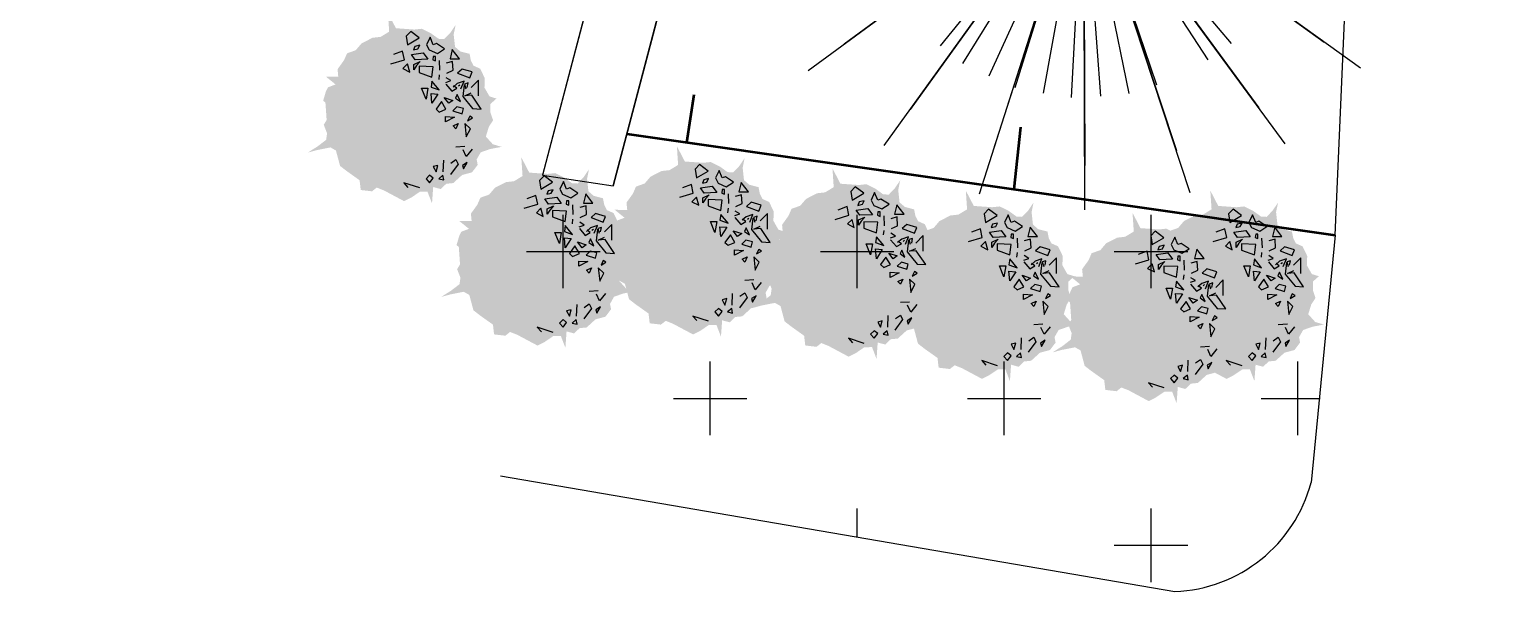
# Model space of a CAD drawing. Header units: millimetres. Extents: x 1933 to 24107, y 1228 to 18074.
# Drawn here: x 1933 to 5112, y 1981 to 3196 of the extents above; entities that cross this region are included whole.
import ezdxf

# ---------------------------------------------------------------- set-up
doc = ezdxf.new("R2010")
doc.units = ezdxf.units.MM
doc.layers.add('marc det', color=74, linetype='Continuous', lineweight=18)

msp = doc.modelspace()

# ---------------------------------------------------------------- hatches: boundary and pattern name
h = msp.add_hatch()
h.set_pattern_fill('CROSS', color=92, scale=50, angle=75.9543, style=0)
h.set_pattern_definition([(75.9543, (115709.1, -407736.82), (-230.95161, 385.06344), [158.75, -476.25]), (165.9543, (115805.37, -407679.08), (-385.06344, -230.95161), [158.75, -476.25])])
h.paths.add_polyline_path([(4287.4, 11301.4), (1933.3, 3232), (2260.8, 3143.2, 0.425509), (2731.5, 3465), (3074, 4604.1), (4678.3, 10297.5, 0.355067)])
h = msp.add_hatch()
h.set_pattern_fill('CROSS', color=92, scale=50, style=0)
h.set_pattern_definition([(0, (-364657.85, -207469.06), (317.5, 317.5), [158.75, -476.25]), (90, (-364578.47, -207548.43), (-317.5, 317.5), [158.75, -476.25])])
h.paths.add_polyline_path([(2988, 3003.7), (2951.1, 2231.1), (3913.9, 2066), (4407.9, 1981.2, 0.329165), (4702.9, 2217.2), (4752.1, 2684.7), (4754.9, 2751.1)])
at = {"layer": 'marc det'}
for points in [[(2595.6, 2934.2), (2604.5, 2901), (2618.6, 2890), (2646.7, 2870), (2649.2, 2848.9), (2673.5, 2846.1), (2683.7, 2854.2), (2699.2, 2848.1), (2742.9, 2824.8), (2758, 2832.3), (2776.9, 2845.1), (2793.4, 2845.3), (2803.2, 2819.9), (2805.7, 2855.4), (2822, 2851), (2834, 2862.4), (2849.1, 2863.9), (2868.2, 2881.3), (2889.6, 2887.1), (2901.9, 2903.2), (2899.6, 2914.9), (2908.4, 2930.3), (2928.4, 2937.3), (2953.5, 2942.2), (2934.7, 2947.7), (2919.5, 2964.4), (2926, 2985.5), (2935.2, 2999.5), (2929.4, 3016.6), (2929.4, 3034.8), (2942.5, 3046.5), (2927.4, 3051.2), (2916.5, 3070.3), (2917.3, 3090.3), (2907.3, 3111.1), (2893, 3117.4), (2887.2, 3128.4), (2884.4, 3143.1), (2864.4, 3148.3), (2852.9, 3158.2), (2850, 3185), (2854.3, 3205.6), (2842.3, 3188), (2829.5, 3174.9), (2817.5, 3175.6), (2800.9, 3187.5), (2781.1, 3197.3), (2764.9, 3195.6), (2725.2, 3198.5), (2708, 3231.6), (2710.6, 3191), (2692.1, 3179.8), (2674.6, 3177.9), (2650.9, 3165.6), (2638.4, 3151), (2619.6, 3144.2), (2613, 3129.3), (2599.1, 3109.8), (2600.6, 3093.7), (2573.7, 3094.1), (2594.8, 3077), (2578.3, 3070.7), (2574, 3062.3), (2568, 3041.9), (2572.9, 3037.7), (2575.5, 3000.2), (2569.3, 2989.8), (2576.4, 2971.5), (2574.5, 2957.4), (2555.9, 2943.1), (2534.8, 2929.8), (2555.1, 2935.3), (2583.6, 2941)], [(3220, 2646.2), (3228.9, 2613), (3242.9, 2602.1), (3271.1, 2582), (3273.5, 2560.9), (3297.8, 2558.1), (3308.1, 2566.2), (3323.5, 2560.1), (3367.3, 2536.8), (3382.4, 2544.3), (3401.2, 2557.2), (3417.8, 2557.4), (3427.5, 2531.9), (3430.1, 2567.4), (3446.3, 2563), (3458.3, 2574.5), (3473.5, 2575.9), (3492.6, 2593.4), (3514, 2599.1), (3526.2, 2615.2), (3523.9, 2626.9), (3532.8, 2642.4), (3552.7, 2649.3), (3577.9, 2654.3), (3559, 2659.7), (3543.8, 2676.5), (3550.4, 2697.5), (3559.5, 2711.5), (3553.8, 2728.6), (3553.7, 2746.9), (3566.8, 2758.6), (3551.7, 2763.2), (3540.8, 2782.4), (3541.6, 2802.3), (3531.6, 2823.1), (3517.3, 2829.5), (3511.6, 2840.5), (3508.7, 2855.1), (3488.7, 2860.3), (3477.3, 2870.2), (3474.4, 2897), (3478.6, 2917.7), (3466.6, 2900.1), (3453.8, 2886.9), (3441.8, 2887.6), (3425.2, 2899.6), (3405.5, 2909.4), (3389.2, 2907.7), (3349.5, 2910.5), (3332.3, 2943.6), (3334.9, 2903.1), (3316.4, 2891.8), (3299, 2889.9), (3275.3, 2877.7), (3262.7, 2863), (3243.9, 2856.3), (3237.4, 2841.3), (3223.4, 2821.8), (3225, 2805.7), (3198, 2806.2), (3219.2, 2789), (3202.6, 2782.7), (3198.3, 2774.3), (3192.4, 2754), (3197.2, 2749.7), (3199.9, 2712.2), (3193.6, 2701.9), (3200.8, 2683.5), (3198.8, 2669.4), (3180.3, 2655.1), (3159.1, 2641.9), (3179.4, 2647.4), (3208, 2653)], [(2883.8, 2622.2), (2892.7, 2589), (2906.7, 2578.1), (2934.9, 2558), (2937.3, 2536.9), (2961.6, 2534.1), (2971.9, 2542.2), (2987.3, 2536.1), (3031.1, 2512.8), (3046.2, 2520.3), (3065, 2533.2), (3081.6, 2533.4), (3091.4, 2507.9), (3093.9, 2543.4), (3110.2, 2539), (3122.1, 2550.5), (3137.3, 2551.9), (3156.4, 2569.4), (3177.8, 2575.1), (3190.1, 2591.2), (3187.8, 2602.9), (3196.6, 2618.4), (3216.6, 2625.3), (3241.7, 2630.3), (3222.8, 2635.7), (3207.7, 2652.5), (3214.2, 2673.5), (3223.3, 2687.5), (3217.6, 2704.6), (3217.5, 2722.9), (3230.7, 2734.6), (3215.5, 2739.2), (3204.6, 2758.4), (3205.5, 2778.3), (3195.4, 2799.1), (3181.1, 2805.5), (3175.4, 2816.5), (3172.5, 2831.1), (3152.5, 2836.3), (3141.1, 2846.2), (3138.2, 2873.1), (3142.4, 2893.7), (3130.4, 2876.1), (3117.6, 2862.9), (3105.6, 2863.6), (3089, 2875.6), (3069.3, 2885.4), (3053, 2883.7), (3013.3, 2886.5), (2996.1, 2919.6), (2998.8, 2879.1), (2980.2, 2867.8), (2962.8, 2865.9), (2939.1, 2853.7), (2926.6, 2839), (2907.7, 2832.3), (2901.2, 2817.3), (2887.2, 2797.8), (2888.8, 2781.7), (2861.8, 2782.2), (2883, 2765), (2866.4, 2758.7), (2862.2, 2750.3), (2856.2, 2730), (2861.1, 2725.8), (2863.7, 2688.2), (2857.4, 2677.9), (2864.6, 2659.5), (2862.6, 2645.4), (2844.1, 2631.2), (2823, 2617.9), (2843.2, 2623.4), (2871.8, 2629)], [(3556.2, 2598.2), (3565.1, 2565), (3579.1, 2554.1), (3607.2, 2534), (3609.7, 2513), (3634, 2510.1), (3644.3, 2518.2), (3659.7, 2512.1), (3703.4, 2488.8), (3718.6, 2496.3), (3737.4, 2509.2), (3754, 2509.4), (3763.7, 2483.9), (3766.2, 2519.4), (3782.5, 2515), (3794.5, 2526.5), (3809.6, 2527.9), (3828.8, 2545.4), (3850.2, 2551.1), (3862.4, 2567.2), (3860.1, 2578.9), (3868.9, 2594.4), (3888.9, 2601.3), (3914.1, 2606.3), (3895.2, 2611.7), (3880, 2628.5), (3886.6, 2649.6), (3895.7, 2663.5), (3889.9, 2680.6), (3889.9, 2698.9), (3903, 2710.6), (3887.9, 2715.2), (3877, 2734.4), (3877.8, 2754.3), (3867.8, 2775.1), (3853.5, 2781.5), (3847.8, 2792.5), (3844.9, 2807.1), (3824.9, 2812.3), (3813.4, 2822.2), (3810.5, 2849.1), (3814.8, 2869.7), (3802.8, 2852.1), (3790, 2838.9), (3778, 2839.6), (3761.4, 2851.6), (3741.7, 2861.4), (3725.4, 2859.7), (3685.7, 2862.5), (3668.5, 2895.6), (3671.1, 2855.1), (3652.6, 2843.8), (3635.2, 2841.9), (3611.5, 2829.7), (3598.9, 2815), (3580.1, 2808.3), (3573.5, 2793.3), (3559.6, 2773.8), (3561.1, 2757.7), (3534.2, 2758.2), (3555.3, 2741.1), (3538.8, 2734.8), (3534.5, 2726.3), (3528.6, 2706), (3533.4, 2701.8), (3536.1, 2664.2), (3529.8, 2653.9), (3537, 2635.5), (3535, 2621.4), (3516.4, 2607.2), (3495.3, 2593.9), (3515.6, 2599.4), (3544.1, 2605)], [(3844.3, 2550.2), (3853.2, 2517), (3867.2, 2506.1), (3895.4, 2486), (3897.9, 2465), (3922.2, 2462.1), (3932.4, 2470.2), (3947.9, 2464.1), (3991.6, 2440.8), (4006.7, 2448.4), (4025.6, 2461.2), (4042.1, 2461.4), (4051.9, 2435.9), (4054.4, 2471.4), (4070.7, 2467), (4082.7, 2478.5), (4097.8, 2480), (4116.9, 2497.4), (4138.3, 2503.1), (4150.6, 2519.2), (4148.3, 2531), (4157.1, 2546.4), (4177.1, 2553.4), (4202.2, 2558.3), (4183.4, 2563.7), (4168.2, 2580.5), (4174.7, 2601.6), (4183.8, 2615.5), (4178.1, 2632.6), (4178.1, 2650.9), (4191.2, 2662.6), (4176, 2667.2), (4165.2, 2686.4), (4166, 2706.3), (4155.9, 2727.2), (4141.7, 2733.5), (4135.9, 2744.5), (4133, 2759.1), (4113, 2764.3), (4101.6, 2774.3), (4098.7, 2801.1), (4102.9, 2821.7), (4091, 2804.1), (4078.1, 2790.9), (4066.1, 2791.6), (4049.6, 2803.6), (4029.8, 2813.4), (4013.6, 2811.7), (3973.8, 2814.5), (3956.6, 2847.6), (3959.3, 2807.1), (3940.7, 2795.8), (3923.3, 2793.9), (3899.6, 2781.7), (3887.1, 2767), (3868.2, 2760.3), (3861.7, 2745.3), (3847.7, 2725.8), (3849.3, 2709.8), (3822.3, 2710.2), (3843.5, 2693.1), (3826.9, 2686.8), (3822.7, 2678.3), (3816.7, 2658), (3821.6, 2653.8), (3824.2, 2616.3), (3817.9, 2605.9), (3825.1, 2587.5), (3823.1, 2573.5), (3804.6, 2559.2), (3783.5, 2545.9), (3803.8, 2551.4), (3832.3, 2557)], [(4372.6, 2550.2), (4381.5, 2517), (4395.5, 2506.1), (4423.7, 2486), (4426.2, 2465), (4450.4, 2462.1), (4460.7, 2470.2), (4476.2, 2464.1), (4519.9, 2440.8), (4535, 2448.4), (4553.9, 2461.2), (4570.4, 2461.4), (4580.2, 2435.9), (4582.7, 2471.4), (4599, 2467), (4611, 2478.5), (4626.1, 2480), (4645.2, 2497.4), (4666.6, 2503.1), (4678.9, 2519.2), (4676.6, 2531), (4685.4, 2546.4), (4705.4, 2553.4), (4730.5, 2558.3), (4711.6, 2563.7), (4696.5, 2580.5), (4703, 2601.6), (4712.1, 2615.5), (4706.4, 2632.6), (4706.4, 2650.9), (4719.5, 2662.6), (4704.3, 2667.2), (4693.4, 2686.4), (4694.3, 2706.3), (4684.2, 2727.2), (4669.9, 2733.5), (4664.2, 2744.5), (4661.3, 2759.1), (4641.3, 2764.3), (4629.9, 2774.3), (4627, 2801.1), (4631.2, 2821.7), (4619.3, 2804.1), (4606.4, 2790.9), (4594.4, 2791.6), (4577.8, 2803.6), (4558.1, 2813.4), (4541.8, 2811.7), (4502.1, 2814.5), (4484.9, 2847.6), (4487.6, 2807.1), (4469, 2795.8), (4451.6, 2793.9), (4427.9, 2781.7), (4415.4, 2767), (4396.5, 2760.3), (4390, 2745.3), (4376, 2725.8), (4377.6, 2709.8), (4350.6, 2710.2), (4371.8, 2693.1), (4355.2, 2686.8), (4351, 2678.3), (4345, 2658), (4349.9, 2653.8), (4352.5, 2616.3), (4346.2, 2605.9), (4353.4, 2587.5), (4351.4, 2573.5), (4332.9, 2559.2), (4311.8, 2545.9), (4332, 2551.4), (4360.6, 2557)], [(4204.5, 2502.3), (4213.4, 2469), (4227.4, 2458.1), (4255.6, 2438.1), (4258.1, 2417), (4282.4, 2414.1), (4292.6, 2422.2), (4308.1, 2416.2), (4351.8, 2392.8), (4366.9, 2400.4), (4385.8, 2413.2), (4402.3, 2413.4), (4412.1, 2387.9), (4414.6, 2423.4), (4430.9, 2419), (4442.9, 2430.5), (4458, 2432), (4477.1, 2449.4), (4498.5, 2455.1), (4510.8, 2471.2), (4508.5, 2483), (4517.3, 2498.4), (4537.3, 2505.4), (4562.4, 2510.3), (4543.6, 2515.7), (4528.4, 2532.5), (4534.9, 2553.6), (4544, 2567.5), (4538.3, 2584.7), (4538.3, 2602.9), (4551.4, 2614.6), (4536.2, 2619.2), (4525.4, 2638.4), (4526.2, 2658.3), (4516.1, 2679.2), (4501.8, 2685.5), (4496.1, 2696.5), (4493.2, 2711.2), (4473.2, 2716.3), (4461.8, 2726.3), (4458.9, 2753.1), (4463.1, 2773.7), (4451.2, 2756.1), (4438.3, 2742.9), (4426.3, 2743.6), (4409.8, 2755.6), (4390, 2765.4), (4373.7, 2763.7), (4334, 2766.5), (4316.8, 2799.7), (4319.5, 2759.1), (4300.9, 2747.9), (4283.5, 2745.9), (4259.8, 2733.7), (4247.3, 2719), (4228.4, 2712.3), (4221.9, 2697.3), (4207.9, 2677.8), (4209.5, 2661.8), (4182.5, 2662.2), (4203.7, 2645.1), (4187.1, 2638.8), (4182.9, 2630.3), (4176.9, 2610), (4181.8, 2605.8), (4184.4, 2568.3), (4178.1, 2557.9), (4185.3, 2539.5), (4183.3, 2525.5), (4164.8, 2511.2), (4143.7, 2497.9), (4163.9, 2503.4), (4192.5, 2509)]]:
    msp.add_hatch(color=102, dxfattribs=at).paths.add_polyline_path(points)

# ---------------------------------------------------------------- linework, layer by layer
for p, q in [((6994.3, 17890.7), (3041.8, 2880.8)), ((7146.7, 17867.5), (3194.3, 2857.7)), ((4754.9, 2751.1), (4850.5, 4997.6)), ((4754.9, 2751.1), (4702.9, 2217.2)), ((2951.1, 2231.1), (4407.9, 1981.2))]:
    msp.add_line(p, q)
at = {"color": 102}
for p, q in [((4207.7, 4280.8), (4213.6, 2902.2)), ((3980, 4243.8), (4411.5, 2934.4)), ((4435.8, 4245.7), (4015.3, 2932.8)), ((4214, 2805.8), (4208.1, 4184.4)), ((3774.8, 4138.1), (4589.9, 3026.3)), ((4641.8, 4141.8), (3836.2, 3023.1)), ((3985.9, 2840.9), (4406.4, 4153.9)), ((4441.7, 2842.9), (4010.2, 4152.2)), ((3779.9, 2944.8), (4585.5, 4063.6)), ((4646.9, 2948.5), (3831.8, 4060.4)), ((3612.3, 3974.3), (4731.1, 3168.7)), ((4805.7, 3979.3), (3693.8, 3164.3)), ((3616, 3107.3), (4727.9, 3922.3)), ((4809.4, 3112.3), (3690.6, 3917.9))]:
    msp.add_line(p, q, dxfattribs=at)
at = {"color": 93}
for p, q in [((4174.2, 4037.3), (4247.3, 3052)), ((4052.5, 4012.7), (4368.4, 3076.5)), ((4063.1, 3070.5), (4357.8, 4013.6)), ((4309.2, 3057.8), (4113.1, 4026.2)), ((4298.2, 4030.9), (4124, 3058.3)), ((4185.3, 3048.6), (4236.2, 4035.3)), ((4416.7, 3993.9), (4006.1, 3095.2)), ((3940.7, 3958.5), (4479.5, 3130.3)), ((3950.2, 3122.1), (4470.1, 3962.3)), ((4530.9, 3165.2), (3892.5, 3919.4)), ((4522.3, 3928.5), (3901.1, 3160.2))]:
    msp.add_line(p, q, dxfattribs=at)
at = {"color": 96}
for p, q in [((2757.1, 3191.6), (2747.3, 3181.6)), ((2747.3, 3181.6), (2750.2, 3162.8)), ((2775.6, 3177.9), (2757.1, 3191.6)), ((2799.1, 3179.1), (2791.3, 3162.8)), ((2805.9, 3162.8), (2799.1, 3179.1)), ((2739.5, 3149), (2719.9, 3141.5)), ((2743.4, 3130.2), (2739.5, 3149)), ((2750.2, 3162.8), (2775.6, 3177.9)), ((2765.9, 3159.1), (2762.9, 3151.5)), ((2762.9, 3151.5), (2772.7, 3154)), ((2776.6, 3161.6), (2765.9, 3159.1)), ((2772.7, 3154), (2776.6, 3161.6)), ((2791.3, 3162.8), (2797.1, 3151.5)), ((2797.1, 3151.5), (2814.7, 3144)), ((2812.8, 3165.3), (2805.9, 3162.8)), ((2830.4, 3154), (2812.8, 3165.3)), ((2814.7, 3144), (2830.4, 3154)), ((2847, 3152.8), (2842.1, 3132.7)), ((2862.6, 3132.7), (2847, 3152.8)), ((2714, 3121.5), (2743.4, 3130.2)), ((2750.2, 3121.5), (2740.4, 3111.4)), ((2755.1, 3103.9), (2750.2, 3121.5)), ((2759, 3141.5), (2784.4, 3145.3)), ((2766.8, 3130.2), (2759, 3141.5)), ((2763.9, 3120.2), (2777.6, 3126.5)), ((2763.9, 3108.9), (2763.9, 3120.2)), ((2769.8, 3117.7), (2763.9, 3108.9)), ((2794.2, 3131.5), (2766.8, 3130.2)), ((2777.6, 3126.5), (2769.8, 3117.7)), ((2775.6, 3116.4), (2775.6, 3102.7)), ((2805.9, 3115.2), (2775.6, 3116.4)), ((2784.4, 3145.3), (2794.2, 3131.5)), ((2805.9, 3137.7), (2805, 3130.2)), ((2805, 3130.2), (2810.8, 3127.7)), ((2810.8, 3137.7), (2805.9, 3137.7)), ((2810.8, 3127.7), (2810.8, 3137.7)), ((2818.6, 3129), (2819.6, 3107.7)), ((2847.8, 3126.5), (2834.1, 3122.8)), ((2842.1, 3132.7), (2862.6, 3132.7)), ((2848.8, 3107.7), (2847.8, 3126.5)), ((2740.4, 3111.4), (2755.1, 3103.9)), ((2775.6, 3102.7), (2803, 3092.6)), ((2803, 3083.9), (2801.1, 3071.3)), ((2803, 3092.6), (2805.9, 3115.2)), ((2818.6, 3065.1), (2803, 3083.9)), ((2818.6, 3097.7), (2817.7, 3087.6)), ((2833.2, 3081.4), (2843.9, 3085.2)), ((2843.9, 3085.2), (2834.1, 3091.5)), ((2835.1, 3101.5), (2848.8, 3107.7)), ((2872.3, 3083.9), (2857.6, 3078.9)), ((2868.4, 3110.2), (2858.6, 3101.5)), ((2858.6, 3101.5), (2885, 3091.5)), ((2865.4, 3067.6), (2872.3, 3083.9)), ((2889.9, 3104), (2868.4, 3110.2)), ((2885, 3091.5), (2889.9, 3104)), ((2903.6, 3086.4), (2887.9, 3070.1)), ((2903.6, 3052.6), (2903.6, 3086.4)), ((2790.3, 3045), (2780.5, 3068.8)), ((2780.5, 3068.8), (2794.2, 3068.8)), ((2794.2, 3068.8), (2790.3, 3045)), ((2801.1, 3071.3), (2818.6, 3065.1)), ((2801.1, 3057.5), (2815.7, 3056.3)), ((2803, 3036.2), (2801.1, 3057.5)), ((2815.7, 3056.3), (2803, 3036.2)), ((2833.3, 3077.6), (2846, 3062.6)), ((2846, 3062.6), (2856.8, 3068.8)), ((2857.6, 3078.9), (2848.8, 3071.4)), ((2856.8, 3068.8), (2849.9, 3073.8)), ((2857.7, 3055), (2853.8, 3047.5)), ((2864.6, 3040), (2857.7, 3055)), ((2860.7, 3073.8), (2863.6, 3076.3)), ((2872.4, 3076.3), (2869.5, 3051.3)), ((2881.1, 3080.2), (2873.3, 3077.7)), ((2873.3, 3077.7), (2876.2, 3067.6)), ((2874.4, 3052.5), (2888.1, 3058.8)), ((2889, 3053.8), (2874.4, 3052.5)), ((2879.1, 3070.1), (2881.1, 3080.2)), ((2909.6, 3023.7), (2889, 3053.8)), ((2823.5, 3040), (2811.8, 3023.7)), ((2811.8, 3023.7), (2818.6, 3017.4)), ((2818.6, 3017.4), (2833.3, 3023.7)), ((2833.3, 3023.7), (2823.5, 3040)), ((2839.2, 3036.2), (2829.4, 3048.8)), ((2829.4, 3048.8), (2848, 3042.5)), ((2848, 3042.5), (2839.2, 3036.2)), ((2856.8, 3028.7), (2848, 3019.9)), ((2848, 3019.9), (2868.5, 3013.7)), ((2853.8, 3047.5), (2864.6, 3040)), ((2871.4, 3025), (2856.8, 3028.7)), ((2868.5, 3013.7), (2871.4, 3025)), ((2869.5, 3051.3), (2891, 3025)), ((2891, 3025), (2909.6, 3023.7)), ((2832.3, 2996.1), (2832.3, 3007.4)), ((2832.3, 3007.4), (2851.9, 3006.2)), ((2851.9, 3006.2), (2832.3, 2996.1)), ((2849, 2987.4), (2859.7, 2992.4)), ((2859.7, 2992.4), (2854.8, 2981.1)), ((2874.4, 2992.4), (2877.3, 2963.6)), ((2886.1, 2981.1), (2874.4, 2992.4)), ((2885.1, 3008.7), (2880.2, 2998.6)), ((2880.2, 2998.6), (2891, 3004.9)), ((2891, 3004.9), (2885.1, 3008.7)), ((2854.8, 2981.1), (2849, 2987.4)), ((2877.3, 2963.6), (2886.1, 2981.1)), ((2854.8, 2942.2), (2874.4, 2943.5)), ((2877.2, 2921), (2870.3, 2936)), ((2889.9, 2937.3), (2877.2, 2921)), ((2815.7, 2902.1), (2805.9, 2899.6)), ((2805.9, 2899.6), (2811.8, 2888.4)), ((2811.8, 2888.4), (2815.7, 2902.1)), ((2827.4, 2888.4), (2828.4, 2913.4)), ((2859.6, 2904.7), (2843, 2882.2)), ((2843.9, 2907.2), (2854.7, 2914.7)), ((2854.7, 2914.7), (2859.6, 2904.7)), ((2879.1, 2908.5), (2869.3, 2902.2)), ((2869.3, 2902.2), (2871.3, 2894.7)), ((2871.3, 2894.7), (2879.1, 2908.5)), ((3381.4, 2903.7), (3371.6, 2893.7)), ((3371.6, 2893.7), (3374.6, 2874.9)), ((3400, 2889.9), (3381.4, 2903.7)), ((2742.4, 2864.5), (2751.2, 2854.5)), ((2776.6, 2853.3), (2742.4, 2864.5)), ((2798.1, 2880.8), (2790.3, 2873.3)), ((2790.3, 2873.3), (2798.1, 2864.5)), ((2805.9, 2874.6), (2798.1, 2880.8)), ((2798.1, 2864.5), (2805.9, 2874.6)), ((2826.5, 2880.8), (2817.7, 2873.3)), ((2817.7, 2873.3), (2828.4, 2870.8)), ((2828.4, 2870.8), (2826.5, 2880.8)), ((3045.2, 2879.7), (3035.4, 2869.7)), ((3035.4, 2869.7), (3038.4, 2850.9)), ((3038.4, 2850.9), (3063.8, 2865.9)), ((3063.8, 2865.9), (3045.2, 2879.7)), ((3087.3, 2867.1), (3079.4, 2850.9)), ((3094.1, 2850.9), (3087.3, 2867.1)), ((3363.8, 2861.1), (3344.3, 2853.6)), ((3367.7, 2842.3), (3363.8, 2861.1)), ((3374.6, 2874.9), (3400, 2889.9)), ((3390.2, 2871.1), (3387.3, 2863.6)), ((3387.3, 2863.6), (3397, 2866.1)), ((3400.9, 2873.6), (3390.2, 2871.1)), ((3397, 2866.1), (3400.9, 2873.6)), ((3423.4, 2891.1), (3415.6, 2874.9)), ((3415.6, 2874.9), (3421.5, 2863.6)), ((3421.5, 2863.6), (3439.1, 2856.1)), ((3430.3, 2874.9), (3423.4, 2891.1)), ((3437.1, 2877.4), (3430.3, 2874.9)), ((3454.7, 2866.1), (3437.1, 2877.4)), ((3439.1, 2856.1), (3454.7, 2866.1)), ((3471.3, 2864.8), (3466.4, 2844.8)), ((3487, 2844.8), (3471.3, 2864.8)), ((3027.6, 2837.1), (3008.1, 2829.6)), ((3031.5, 2818.3), (3027.6, 2837.1)), ((3047.2, 2829.6), (3072.6, 2833.3)), ((3055, 2818.3), (3047.2, 2829.6)), ((3054, 2847.1), (3051.1, 2839.6)), ((3051.1, 2839.6), (3060.9, 2842.1)), ((3064.8, 2849.6), (3054, 2847.1)), ((3060.9, 2842.1), (3064.8, 2849.6)), ((3072.6, 2833.3), (3082.4, 2819.5)), ((3079.4, 2850.9), (3085.3, 2839.6)), ((3085.3, 2839.6), (3102.9, 2832.1)), ((3100.9, 2853.4), (3094.1, 2850.9)), ((3118.5, 2842.1), (3100.9, 2853.4)), ((3102.9, 2832.1), (3118.5, 2842.1)), ((3135.2, 2840.8), (3130.3, 2820.8)), ((3150.8, 2820.8), (3135.2, 2840.8)), ((3338.4, 2833.5), (3367.7, 2842.3)), ((3374.6, 2833.5), (3364.8, 2823.5)), ((3379.5, 2816), (3374.6, 2833.5)), ((3383.4, 2853.6), (3408.8, 2857.3)), ((3391.2, 2842.3), (3383.4, 2853.6)), ((3388.2, 2832.2), (3401.9, 2838.5)), ((3388.2, 2821), (3388.2, 2832.2)), ((3394.1, 2829.7), (3388.2, 2821)), ((3418.5, 2843.5), (3391.2, 2842.3)), ((3401.9, 2838.5), (3394.1, 2829.7)), ((3408.8, 2857.3), (3418.5, 2843.5)), ((3430.3, 2849.8), (3429.3, 2842.3)), ((3429.3, 2842.3), (3435.2, 2839.8)), ((3435.2, 2849.8), (3430.3, 2849.8)), ((3435.2, 2839.8), (3435.2, 2849.8)), ((3443, 2841), (3444, 2819.7)), ((3472.2, 2838.6), (3458.5, 2834.8)), ((3466.4, 2844.8), (3487, 2844.8)), ((3473.2, 2819.8), (3472.2, 2838.6)), ((3717.6, 2855.7), (3707.8, 2845.7)), ((3707.8, 2845.7), (3710.7, 2826.9)), ((3710.7, 2826.9), (3736.2, 2841.9)), ((3736.2, 2841.9), (3717.6, 2855.7)), ((3759.6, 2843.2), (3751.8, 2826.9)), ((3766.5, 2826.9), (3759.6, 2843.2)), ((3773.3, 2829.4), (3766.5, 2826.9)), ((3790.9, 2818.1), (3773.3, 2829.4)), ((3002.2, 2809.5), (3031.5, 2818.3)), ((3038.4, 2809.5), (3028.6, 2799.5)), ((3028.6, 2799.5), (3043.3, 2792)), ((3043.3, 2792), (3038.4, 2809.5)), ((3052.1, 2808.3), (3065.7, 2814.5)), ((3052.1, 2797), (3052.1, 2808.3)), ((3057.9, 2805.7), (3052.1, 2797)), ((3082.4, 2819.5), (3055, 2818.3)), ((3065.7, 2814.5), (3057.9, 2805.7)), ((3063.8, 2804.5), (3063.8, 2790.7)), ((3094.1, 2803.2), (3063.8, 2804.5)), ((3091.2, 2780.7), (3094.1, 2803.2)), ((3094.1, 2825.8), (3093.1, 2818.3)), ((3093.1, 2818.3), (3099, 2815.8)), ((3099, 2825.8), (3094.1, 2825.8)), ((3099, 2815.8), (3099, 2825.8)), ((3106.8, 2817), (3107.8, 2795.7)), ((3136, 2814.6), (3122.3, 2810.8)), ((3130.3, 2820.8), (3150.8, 2820.8)), ((3137, 2795.8), (3136, 2814.6)), ((3156.5, 2798.3), (3146.8, 2789.5)), ((3178, 2792), (3156.5, 2798.3)), ((3364.8, 2823.5), (3379.5, 2816)), ((3400, 2828.5), (3400, 2814.7)), ((3430.3, 2827.2), (3400, 2828.5)), ((3400, 2814.7), (3427.4, 2804.7)), ((3427.4, 2804.7), (3430.3, 2827.2)), ((3443, 2809.7), (3442, 2799.7)), ((3468.3, 2797.2), (3458.5, 2803.5)), ((3459.5, 2813.5), (3473.2, 2819.8)), ((3492.7, 2822.3), (3482.9, 2813.5)), ((3482.9, 2813.5), (3509.3, 2803.5)), ((3514.2, 2816), (3492.7, 2822.3)), ((3509.3, 2803.5), (3514.2, 2816)), ((3527.9, 2798.5), (3512.3, 2782.2)), ((3527.9, 2764.6), (3527.9, 2798.5)), ((3700, 2813.1), (3680.4, 2805.6)), ((3703.9, 2794.3), (3700, 2813.1)), ((3719.5, 2805.6), (3745, 2809.3)), ((3727.4, 2794.3), (3719.5, 2805.6)), ((3726.4, 2823.1), (3723.5, 2815.6)), ((3723.5, 2815.6), (3733.2, 2818.1)), ((3737.1, 2825.6), (3726.4, 2823.1)), ((3733.2, 2818.1), (3737.1, 2825.6)), ((3745, 2809.3), (3754.7, 2795.5)), ((3751.8, 2826.9), (3757.7, 2815.6)), ((3757.7, 2815.6), (3775.3, 2808.1)), ((3766.5, 2801.8), (3765.5, 2794.3)), ((3771.4, 2801.8), (3766.5, 2801.8)), ((3771.4, 2791.8), (3771.4, 2801.8)), ((3775.3, 2808.1), (3790.9, 2818.1)), ((3807.5, 2816.8), (3802.6, 2796.8)), ((3823.2, 2796.8), (3807.5, 2816.8)), ((4005.7, 2807.7), (3996, 2797.7)), ((3996, 2797.7), (3998.9, 2778.9)), ((4024.3, 2793.9), (4005.7, 2807.7)), ((4534, 2807.7), (4524.3, 2797.7)), ((4524.3, 2797.7), (4527.2, 2778.9)), ((4552.6, 2793.9), (4534, 2807.7)), ((3063.8, 2790.7), (3091.2, 2780.7)), ((3091.2, 2771.9), (3089.2, 2759.4)), ((3106.8, 2753.1), (3091.2, 2771.9)), ((3106.8, 2785.7), (3105.8, 2775.7)), ((3121.3, 2769.5), (3132.1, 2773.2)), ((3121.5, 2765.6), (3134.2, 2750.6)), ((3132.1, 2773.2), (3122.3, 2779.5)), ((3123.3, 2789.5), (3137, 2795.8)), ((3145.8, 2767), (3137, 2759.4)), ((3160.4, 2772), (3145.8, 2767)), ((3146.8, 2789.5), (3173.1, 2779.5)), ((3153.6, 2755.7), (3160.4, 2772)), ((3169.2, 2768.2), (3161.4, 2765.7)), ((3161.4, 2765.7), (3164.3, 2755.7)), ((3167.3, 2758.2), (3169.2, 2768.2)), ((3173.1, 2779.5), (3178, 2792)), ((3191.7, 2774.5), (3176.1, 2758.2)), ((3191.7, 2740.6), (3191.7, 2774.5)), ((3414.6, 2757.1), (3404.9, 2780.9)), ((3404.9, 2780.9), (3418.5, 2780.9)), ((3418.5, 2780.9), (3414.6, 2757.1)), ((3427.4, 2795.9), (3425.4, 2783.4)), ((3425.4, 2783.4), (3443, 2777.1)), ((3425.4, 2769.6), (3440.1, 2768.3)), ((3427.4, 2748.3), (3425.4, 2769.6)), ((3443, 2777.1), (3427.4, 2795.9)), ((3440.1, 2768.3), (3427.4, 2748.3)), ((3457.5, 2793.5), (3468.3, 2797.2)), ((3457.7, 2789.6), (3470.4, 2774.6)), ((3470.4, 2774.6), (3481.1, 2780.9)), ((3482, 2791), (3473.2, 2783.4)), ((3481.1, 2780.9), (3474.3, 2785.9)), ((3482.1, 2767.1), (3478.2, 2759.6)), ((3496.6, 2796), (3482, 2791)), ((3488.9, 2752), (3482.1, 2767.1)), ((3485, 2785.9), (3488, 2788.4)), ((3489.8, 2779.7), (3496.6, 2796)), ((3496.7, 2788.4), (3493.8, 2763.3)), ((3505.4, 2792.2), (3497.6, 2789.7)), ((3497.6, 2789.7), (3500.5, 2779.7)), ((3498.7, 2764.6), (3512.4, 2770.8)), ((3513.4, 2765.8), (3498.7, 2764.6)), ((3503.5, 2782.2), (3505.4, 2792.2)), ((3533.9, 2735.8), (3513.4, 2765.8)), ((3674.6, 2785.5), (3703.9, 2794.3)), ((3710.7, 2785.5), (3701, 2775.5)), ((3701, 2775.5), (3715.6, 2768)), ((3715.6, 2768), (3710.7, 2785.5)), ((3724.4, 2784.3), (3738.1, 2790.5)), ((3724.4, 2773), (3724.4, 2784.3)), ((3730.3, 2781.8), (3724.4, 2773)), ((3754.7, 2795.5), (3727.4, 2794.3)), ((3738.1, 2790.5), (3730.3, 2781.8)), ((3736.2, 2780.5), (3736.2, 2766.7)), ((3766.5, 2779.2), (3736.2, 2780.5)), ((3736.2, 2766.7), (3763.5, 2756.7)), ((3763.5, 2756.7), (3766.5, 2779.2)), ((3765.5, 2794.3), (3771.4, 2791.8)), ((3779.2, 2793), (3780.2, 2771.7)), ((3808.4, 2790.6), (3794.7, 2786.8)), ((3795.7, 2765.5), (3809.3, 2771.8)), ((3802.6, 2796.8), (3823.2, 2796.8)), ((3809.3, 2771.8), (3808.4, 2790.6)), ((3828.9, 2774.3), (3819.1, 2765.5)), ((3850.4, 2768), (3828.9, 2774.3)), ((3845.5, 2755.5), (3850.4, 2768)), ((3998.9, 2778.9), (4024.3, 2793.9)), ((4014.5, 2775.1), (4011.6, 2767.6)), ((4011.6, 2767.6), (4021.4, 2770.1)), ((4025.3, 2777.6), (4014.5, 2775.1)), ((4021.4, 2770.1), (4025.3, 2777.6)), ((4047.8, 2795.2), (4040, 2778.9)), ((4040, 2778.9), (4045.8, 2767.6)), ((4045.8, 2767.6), (4063.4, 2760.1)), ((4054.6, 2778.9), (4047.8, 2795.2)), ((4061.5, 2781.4), (4054.6, 2778.9)), ((4079.1, 2770.1), (4061.5, 2781.4)), ((4063.4, 2760.1), (4079.1, 2770.1)), ((4095.7, 2768.8), (4090.8, 2748.8)), ((4111.3, 2748.8), (4095.7, 2768.8)), ((4527.2, 2778.9), (4552.6, 2793.9)), ((4542.8, 2775.1), (4539.9, 2767.6)), ((4539.9, 2767.6), (4549.7, 2770.1)), ((4553.6, 2777.6), (4542.8, 2775.1)), ((4549.7, 2770.1), (4553.6, 2777.6)), ((4576.1, 2795.2), (4568.3, 2778.9)), ((4568.3, 2778.9), (4574.1, 2767.6)), ((4574.1, 2767.6), (4591.7, 2760.1)), ((4582.9, 2778.9), (4576.1, 2795.2)), ((4589.7, 2781.4), (4582.9, 2778.9)), ((4607.3, 2770.1), (4589.7, 2781.4)), ((4591.7, 2760.1), (4607.3, 2770.1)), ((4624, 2768.8), (4619.1, 2748.8)), ((4639.6, 2748.8), (4624, 2768.8)), ((3078.5, 2733.1), (3068.7, 2756.9)), ((3068.7, 2756.9), (3082.4, 2756.9)), ((3082.4, 2756.9), (3078.5, 2733.1)), ((3089.2, 2759.4), (3106.8, 2753.1)), ((3089.2, 2745.6), (3103.9, 2744.3)), ((3091.2, 2724.3), (3089.2, 2745.6)), ((3103.9, 2744.3), (3091.2, 2724.3)), ((3127.3, 2724.3), (3117.6, 2736.8)), ((3117.6, 2736.8), (3136.1, 2730.6)), ((3134.2, 2750.6), (3144.9, 2756.9)), ((3144.9, 2756.9), (3138.1, 2761.9)), ((3145.9, 2743.1), (3142, 2735.6)), ((3142, 2735.6), (3152.7, 2728)), ((3152.7, 2728), (3145.9, 2743.1)), ((3148.8, 2761.9), (3151.8, 2764.4)), ((3160.6, 2764.4), (3157.6, 2739.3)), ((3157.6, 2739.3), (3179.1, 2713)), ((3162.5, 2740.6), (3176.2, 2746.8)), ((3177.2, 2741.8), (3162.5, 2740.6)), ((3197.7, 2711.8), (3177.2, 2741.8)), ((3447.9, 2752), (3436.1, 2735.8)), ((3436.1, 2735.8), (3443, 2729.5)), ((3443, 2729.5), (3457.7, 2735.8)), ((3457.7, 2735.8), (3447.9, 2752)), ((3463.5, 2748.3), (3453.7, 2760.8)), ((3453.7, 2760.8), (3472.3, 2754.6)), ((3472.3, 2754.6), (3463.5, 2748.3)), ((3481.1, 2740.8), (3472.3, 2732)), ((3478.2, 2759.6), (3488.9, 2752)), ((3495.8, 2737), (3481.1, 2740.8)), ((3492.8, 2725.7), (3495.8, 2737)), ((3493.8, 2763.3), (3515.3, 2737)), ((3515.3, 2737), (3533.9, 2735.8)), ((3763.5, 2747.9), (3761.6, 2735.4)), ((3761.6, 2735.4), (3779.2, 2729.1)), ((3779.2, 2729.1), (3763.5, 2747.9)), ((3779.2, 2761.7), (3778.2, 2751.7)), ((3793.7, 2745.5), (3804.4, 2749.2)), ((3793.8, 2741.6), (3806.5, 2726.6)), ((3804.4, 2749.2), (3794.7, 2755.5)), ((3818.1, 2743), (3809.3, 2735.4)), ((3817.3, 2732.9), (3810.5, 2737.9)), ((3832.8, 2748), (3818.1, 2743)), ((3819.1, 2765.5), (3845.5, 2755.5)), ((3821.2, 2737.9), (3824.1, 2740.4)), ((3826, 2731.7), (3832.8, 2748)), ((3832.9, 2740.4), (3830, 2715.3)), ((3841.6, 2744.2), (3833.8, 2741.7)), ((3833.8, 2741.7), (3836.7, 2731.7)), ((3839.6, 2734.2), (3841.6, 2744.2)), ((3864.1, 2750.5), (3848.4, 2734.2)), ((3864.1, 2716.6), (3864.1, 2750.5)), ((3962.7, 2737.5), (3992.1, 2746.3)), ((3988.1, 2765.1), (3968.6, 2757.6)), ((3992.1, 2746.3), (3988.1, 2765.1)), ((3998.9, 2737.5), (3989.1, 2727.5)), ((4003.8, 2720), (3998.9, 2737.5)), ((4007.7, 2757.6), (4033.1, 2761.3)), ((4015.5, 2746.3), (4007.7, 2757.6)), ((4012.6, 2736.3), (4026.3, 2742.5)), ((4012.6, 2725), (4012.6, 2736.3)), ((4018.5, 2733.8), (4012.6, 2725)), ((4042.9, 2747.5), (4015.5, 2746.3)), ((4026.3, 2742.5), (4018.5, 2733.8)), ((4033.1, 2761.3), (4042.9, 2747.5)), ((4054.6, 2753.8), (4053.6, 2746.3)), ((4053.6, 2746.3), (4059.5, 2743.8)), ((4059.5, 2753.8), (4054.6, 2753.8)), ((4059.5, 2743.8), (4059.5, 2753.8)), ((4067.3, 2745), (4068.3, 2723.7)), ((4096.5, 2742.6), (4082.8, 2738.8)), ((4090.8, 2748.8), (4111.3, 2748.8)), ((4097.5, 2723.8), (4096.5, 2742.6)), ((4365.9, 2759.7), (4356.2, 2749.7)), ((4356.2, 2749.7), (4359.1, 2730.9)), ((4359.1, 2730.9), (4384.5, 2745.9)), ((4384.5, 2745.9), (4365.9, 2759.7)), ((4408, 2747.2), (4400.2, 2730.9)), ((4414.8, 2730.9), (4408, 2747.2)), ((4491, 2737.5), (4520.3, 2746.3)), ((4516.4, 2765.1), (4496.9, 2757.6)), ((4520.3, 2746.3), (4516.4, 2765.1)), ((4527.2, 2737.5), (4517.4, 2727.5)), ((4532.1, 2720), (4527.2, 2737.5)), ((4536, 2757.6), (4561.4, 2761.3)), ((4543.8, 2746.3), (4536, 2757.6)), ((4540.9, 2736.3), (4554.6, 2742.5)), ((4540.9, 2725), (4540.9, 2736.3)), ((4546.7, 2733.8), (4540.9, 2725)), ((4571.2, 2747.5), (4543.8, 2746.3)), ((4554.6, 2742.5), (4546.7, 2733.8)), ((4561.4, 2761.3), (4571.2, 2747.5)), ((4582.9, 2753.8), (4581.9, 2746.3)), ((4581.9, 2746.3), (4587.8, 2743.8)), ((4587.8, 2753.8), (4582.9, 2753.8)), ((4587.8, 2743.8), (4587.8, 2753.8)), ((4595.6, 2745), (4596.6, 2723.7)), ((4624.8, 2742.6), (4611.1, 2738.8)), ((4619.1, 2748.8), (4639.6, 2748.8)), ((4625.8, 2723.8), (4624.8, 2742.6)), ((3111.7, 2728), (3100, 2711.8)), ((3100, 2711.8), (3106.8, 2705.5)), ((3106.8, 2705.5), (3121.5, 2711.8)), ((3121.5, 2711.8), (3111.7, 2728)), ((3136.1, 2730.6), (3127.3, 2724.3)), ((3144.9, 2716.8), (3136.1, 2708)), ((3136.1, 2708), (3156.7, 2701.7)), ((3159.6, 2713), (3144.9, 2716.8)), ((3156.7, 2701.7), (3159.6, 2713)), ((3179.1, 2713), (3197.7, 2711.8)), ((3456.7, 2708.2), (3456.7, 2719.5)), ((3456.7, 2719.5), (3476.2, 2718.2)), ((3476.2, 2718.2), (3456.7, 2708.2)), ((3472.3, 2732), (3492.8, 2725.7)), ((3473.3, 2699.4), (3484, 2704.4)), ((3484, 2704.4), (3479.2, 2693.1)), ((3498.7, 2704.4), (3501.6, 2675.6)), ((3510.4, 2693.1), (3498.7, 2704.4)), ((3509.5, 2720.7), (3504.6, 2710.7)), ((3504.6, 2710.7), (3515.3, 2716.9)), ((3515.3, 2716.9), (3509.5, 2720.7)), ((3750.8, 2709.1), (3741, 2732.9)), ((3741, 2732.9), (3754.7, 2732.9)), ((3754.7, 2732.9), (3750.8, 2709.1)), ((3761.6, 2721.6), (3776.2, 2720.3)), ((3763.5, 2700.3), (3761.6, 2721.6)), ((3776.2, 2720.3), (3763.5, 2700.3)), ((3784.1, 2704.1), (3772.3, 2687.8)), ((3793.8, 2687.8), (3784.1, 2704.1)), ((3799.7, 2700.3), (3789.9, 2712.8)), ((3789.9, 2712.8), (3808.5, 2706.6)), ((3808.5, 2706.6), (3799.7, 2700.3)), ((3806.5, 2726.6), (3817.3, 2732.9)), ((3818.3, 2719.1), (3814.4, 2711.6)), ((3814.4, 2711.6), (3825.1, 2704.1)), ((3825.1, 2704.1), (3818.3, 2719.1)), ((3830, 2715.3), (3851.5, 2689)), ((3834.9, 2716.6), (3848.6, 2722.8)), ((3849.6, 2717.8), (3834.9, 2716.6)), ((3870.1, 2687.8), (3849.6, 2717.8)), ((3989.1, 2727.5), (4003.8, 2720)), ((4024.3, 2732.5), (4024.3, 2718.7)), ((4054.6, 2731.3), (4024.3, 2732.5)), ((4024.3, 2718.7), (4051.7, 2708.7)), ((4051.7, 2708.7), (4054.6, 2731.3)), ((4067.3, 2713.7), (4066.4, 2703.7)), ((4092.6, 2701.2), (4082.8, 2707.5)), ((4083.8, 2717.5), (4097.5, 2723.8)), ((4117.1, 2726.3), (4107.3, 2717.5)), ((4107.3, 2717.5), (4133.7, 2707.5)), ((4138.6, 2720), (4117.1, 2726.3)), ((4133.7, 2707.5), (4138.6, 2720)), ((4152.2, 2702.5), (4136.6, 2686.2)), ((4152.2, 2668.7), (4152.2, 2702.5)), ((4348.3, 2717.1), (4328.8, 2709.6)), ((4352.3, 2698.3), (4348.3, 2717.1)), ((4367.9, 2709.6), (4393.3, 2713.3)), ((4375.7, 2698.3), (4367.9, 2709.6)), ((4374.7, 2727.1), (4371.8, 2719.6)), ((4371.8, 2719.6), (4381.6, 2722.1)), ((4385.5, 2729.6), (4374.7, 2727.1)), ((4381.6, 2722.1), (4385.5, 2729.6)), ((4393.3, 2713.3), (4403.1, 2699.6)), ((4400.2, 2730.9), (4406, 2719.6)), ((4406, 2719.6), (4423.6, 2712.1)), ((4414.8, 2705.8), (4413.8, 2698.3)), ((4421.7, 2733.4), (4414.8, 2730.9)), ((4419.7, 2705.8), (4414.8, 2705.8)), ((4419.7, 2695.8), (4419.7, 2705.8)), ((4439.3, 2722.1), (4421.7, 2733.4)), ((4423.6, 2712.1), (4439.3, 2722.1)), ((4455.9, 2720.8), (4451, 2700.8)), ((4471.5, 2700.8), (4455.9, 2720.8)), ((4517.4, 2727.5), (4532.1, 2720)), ((4552.6, 2732.5), (4552.6, 2718.7)), ((4582.9, 2731.3), (4552.6, 2732.5)), ((4552.6, 2718.7), (4580, 2708.7)), ((4580, 2708.7), (4582.9, 2731.3)), ((4595.6, 2713.7), (4594.6, 2703.7)), ((4620.9, 2701.2), (4611.1, 2707.5)), ((4612.1, 2717.5), (4625.8, 2723.8)), ((4645.3, 2726.3), (4635.6, 2717.5)), ((4635.6, 2717.5), (4662, 2707.5)), ((4666.8, 2720), (4645.3, 2726.3)), ((4662, 2707.5), (4666.8, 2720)), ((4680.5, 2702.5), (4664.9, 2686.2)), ((4680.5, 2668.7), (4680.5, 2702.5)), ((3120.5, 2684.2), (3120.5, 2695.5)), ((3120.5, 2695.5), (3140, 2694.2)), ((3140, 2694.2), (3120.5, 2684.2)), ((3137.1, 2675.4), (3147.9, 2680.4)), ((3143, 2669.1), (3137.1, 2675.4)), ((3147.9, 2680.4), (3143, 2669.1)), ((3162.5, 2680.4), (3165.5, 2651.6)), ((3174.3, 2669.1), (3162.5, 2680.4)), ((3173.3, 2696.7), (3168.4, 2686.7)), ((3168.4, 2686.7), (3179.1, 2693)), ((3179.1, 2693), (3173.3, 2696.7)), ((3479.2, 2693.1), (3473.3, 2699.4)), ((3501.6, 2675.6), (3510.4, 2693.1)), ((3772.3, 2687.8), (3779.2, 2681.5)), ((3779.2, 2681.5), (3793.8, 2687.8)), ((3792.9, 2660.2), (3792.9, 2671.5)), ((3792.9, 2671.5), (3812.4, 2670.2)), ((3812.4, 2670.2), (3792.9, 2660.2)), ((3817.3, 2692.8), (3808.5, 2684)), ((3808.5, 2684), (3829, 2677.7)), ((3832, 2689), (3817.3, 2692.8)), ((3829, 2677.7), (3832, 2689)), ((3845.7, 2672.7), (3840.8, 2662.7)), ((3851.5, 2669), (3845.7, 2672.7)), ((3851.5, 2689), (3870.1, 2687.8)), ((4039, 2661.1), (4029.2, 2684.9)), ((4029.2, 2684.9), (4042.9, 2684.9)), ((4042.9, 2684.9), (4039, 2661.1)), ((4051.7, 2699.9), (4049.7, 2687.4)), ((4049.7, 2687.4), (4067.3, 2681.1)), ((4049.7, 2673.6), (4064.4, 2672.3)), ((4051.7, 2652.3), (4049.7, 2673.6)), ((4067.3, 2681.1), (4051.7, 2699.9)), ((4064.4, 2672.3), (4051.7, 2652.3)), ((4081.9, 2697.5), (4092.6, 2701.2)), ((4082, 2693.6), (4094.7, 2678.6)), ((4094.7, 2678.6), (4105.4, 2684.9)), ((4106.3, 2695), (4097.5, 2687.5)), ((4105.4, 2684.9), (4098.6, 2689.9)), ((4106.4, 2671.1), (4102.5, 2663.6)), ((4121, 2700), (4106.3, 2695)), ((4113.3, 2656.1), (4106.4, 2671.1)), ((4109.4, 2689.9), (4112.3, 2692.4)), ((4114.1, 2683.7), (4121, 2700)), ((4121.1, 2692.4), (4118.2, 2667.3)), ((4129.8, 2696.2), (4121.9, 2693.7)), ((4121.9, 2693.7), (4124.9, 2683.7)), ((4123, 2668.6), (4136.7, 2674.8)), ((4127.8, 2686.2), (4129.8, 2696.2)), ((4322.9, 2689.5), (4352.3, 2698.3)), ((4359.1, 2689.5), (4349.3, 2679.5)), ((4349.3, 2679.5), (4364, 2672)), ((4364, 2672), (4359.1, 2689.5)), ((4372.8, 2688.3), (4386.5, 2694.5)), ((4372.8, 2677), (4372.8, 2688.3)), ((4378.6, 2685.8), (4372.8, 2677)), ((4403.1, 2699.6), (4375.7, 2698.3)), ((4386.5, 2694.5), (4378.6, 2685.8)), ((4384.5, 2684.5), (4384.5, 2670.7)), ((4414.8, 2683.3), (4384.5, 2684.5)), ((4384.5, 2670.7), (4411.9, 2660.7)), ((4411.9, 2660.7), (4414.8, 2683.3)), ((4413.8, 2698.3), (4419.7, 2695.8)), ((4427.5, 2697), (4428.5, 2675.7)), ((4456.7, 2694.6), (4443, 2690.8)), ((4444, 2669.5), (4457.7, 2675.8)), ((4451, 2700.8), (4471.5, 2700.8)), ((4457.7, 2675.8), (4456.7, 2694.6)), ((4477.3, 2678.3), (4467.5, 2669.5)), ((4498.7, 2672.1), (4477.3, 2678.3)), ((4493.9, 2659.5), (4498.7, 2672.1)), ((4567.3, 2661.1), (4557.5, 2684.9)), ((4557.5, 2684.9), (4571.2, 2684.9)), ((4571.2, 2684.9), (4567.3, 2661.1)), ((4580, 2699.9), (4578, 2687.4)), ((4578, 2687.4), (4595.6, 2681.1)), ((4578, 2673.6), (4592.7, 2672.3)), ((4580, 2652.3), (4578, 2673.6)), ((4595.6, 2681.1), (4580, 2699.9)), ((4592.7, 2672.3), (4580, 2652.3)), ((4610.1, 2697.5), (4620.9, 2701.2)), ((4610.3, 2693.6), (4623, 2678.6)), ((4623, 2678.6), (4633.7, 2684.9)), ((4634.6, 2695), (4625.8, 2687.5)), ((4633.7, 2684.9), (4626.9, 2689.9)), ((4634.7, 2671.1), (4630.8, 2663.6)), ((4649.2, 2700), (4634.6, 2695)), ((4641.6, 2656.1), (4634.7, 2671.1)), ((4637.6, 2689.9), (4640.6, 2692.4)), ((4642.4, 2683.7), (4649.2, 2700)), ((4649.4, 2692.4), (4646.5, 2667.3)), ((4658, 2696.2), (4650.2, 2693.7)), ((4650.2, 2693.7), (4653.2, 2683.7)), ((4651.3, 2668.6), (4665, 2674.8)), ((4656.1, 2686.2), (4658, 2696.2)), ((3165.5, 2651.6), (3174.3, 2669.1)), ((3479.2, 2654.3), (3498.7, 2655.5)), ((3501.5, 2633.1), (3494.7, 2648.1)), ((3514.2, 2649.3), (3501.5, 2633.1)), ((3809.5, 2651.4), (3820.2, 2656.4)), ((3815.3, 2645.1), (3809.5, 2651.4)), ((3820.2, 2656.4), (3815.3, 2645.1)), ((3834.9, 2656.4), (3837.8, 2627.6)), ((3846.6, 2645.1), (3834.9, 2656.4)), ((3837.8, 2627.6), (3846.6, 2645.1)), ((3840.8, 2662.7), (3851.5, 2669)), ((4072.2, 2656.1), (4060.5, 2639.8)), ((4060.5, 2639.8), (4067.3, 2633.5)), ((4067.3, 2633.5), (4082, 2639.8)), ((4082, 2639.8), (4072.2, 2656.1)), ((4087.9, 2652.3), (4078.1, 2664.8)), ((4078.1, 2664.8), (4096.7, 2658.6)), ((4096.7, 2658.6), (4087.9, 2652.3)), ((4105.4, 2644.8), (4096.7, 2636)), ((4102.5, 2663.6), (4113.3, 2656.1)), ((4120.1, 2641), (4105.4, 2644.8)), ((4117.2, 2629.7), (4120.1, 2641)), ((4118.2, 2667.3), (4139.7, 2641)), ((4137.7, 2669.8), (4123, 2668.6)), ((4158.2, 2639.8), (4137.7, 2669.8)), ((4139.7, 2641), (4158.2, 2639.8)), ((4411.9, 2651.9), (4409.9, 2639.4)), ((4409.9, 2639.4), (4427.5, 2633.1)), ((4427.5, 2633.1), (4411.9, 2651.9)), ((4427.5, 2665.7), (4426.5, 2655.7)), ((4442.1, 2649.5), (4452.8, 2653.2)), ((4442.2, 2645.7), (4454.9, 2630.6)), ((4452.8, 2653.2), (4443, 2659.5)), ((4466.5, 2647), (4457.7, 2639.5)), ((4465.6, 2636.9), (4458.8, 2641.9)), ((4481.1, 2652), (4466.5, 2647)), ((4467.5, 2669.5), (4493.9, 2659.5)), ((4469.6, 2641.9), (4472.5, 2644.4)), ((4474.3, 2635.7), (4481.1, 2652)), ((4481.3, 2644.4), (4478.4, 2619.3)), ((4490, 2648.2), (4482.1, 2645.7)), ((4482.1, 2645.7), (4485.1, 2635.7)), ((4488, 2638.2), (4490, 2648.2)), ((4512.4, 2654.5), (4496.8, 2638.2)), ((4512.4, 2620.7), (4512.4, 2654.5)), ((4600.5, 2656.1), (4588.8, 2639.8)), ((4588.8, 2639.8), (4595.6, 2633.5)), ((4595.6, 2633.5), (4610.3, 2639.8)), ((4610.3, 2639.8), (4600.5, 2656.1)), ((4616.2, 2652.3), (4606.4, 2664.8)), ((4606.4, 2664.8), (4624.9, 2658.6)), ((4624.9, 2658.6), (4616.2, 2652.3)), ((4633.7, 2644.8), (4624.9, 2636)), ((4630.8, 2663.6), (4641.6, 2656.1)), ((4648.4, 2641), (4633.7, 2644.8)), ((4645.5, 2629.7), (4648.4, 2641)), ((4646.5, 2667.3), (4668, 2641)), ((4666, 2669.8), (4651.3, 2668.6)), ((4686.5, 2639.8), (4666, 2669.8)), ((4668, 2641), (4686.5, 2639.8)), ((3143, 2630.3), (3162.5, 2631.5)), ((3165.3, 2609.1), (3158.5, 2624.1)), ((3178, 2625.3), (3165.3, 2609.1)), ((3440.1, 2614.2), (3430.3, 2611.7)), ((3430.3, 2611.7), (3436.1, 2600.4)), ((3436.1, 2600.4), (3440.1, 2614.2)), ((3451.8, 2600.4), (3452.8, 2625.5)), ((3483.9, 2616.8), (3467.3, 2594.2)), ((3468.3, 2619.3), (3479, 2626.8)), ((3479, 2626.8), (3483.9, 2616.8)), ((3503.5, 2620.5), (3493.7, 2614.3)), ((3493.7, 2614.3), (3495.6, 2606.7)), ((3495.6, 2606.7), (3503.5, 2620.5)), ((3815.3, 2606.3), (3834.9, 2607.5)), ((4081, 2612.2), (4081, 2623.5)), ((4081, 2623.5), (4100.6, 2622.2)), ((4100.6, 2622.2), (4081, 2612.2)), ((4096.7, 2636), (4117.2, 2629.7)), ((4097.6, 2603.4), (4108.4, 2608.4)), ((4108.4, 2608.4), (4103.5, 2597.2)), ((4123, 2608.4), (4126, 2579.6)), ((4134.8, 2597.2), (4123, 2608.4)), ((4133.8, 2624.7), (4128.9, 2614.7)), ((4128.9, 2614.7), (4139.7, 2621)), ((4139.7, 2621), (4133.8, 2624.7)), ((4399.2, 2613.1), (4389.4, 2636.9)), ((4389.4, 2636.9), (4403.1, 2636.9)), ((4403.1, 2636.9), (4399.2, 2613.1)), ((4409.9, 2625.6), (4424.6, 2624.3)), ((4411.9, 2604.3), (4409.9, 2625.6)), ((4424.6, 2624.3), (4411.9, 2604.3)), ((4432.4, 2608.1), (4420.7, 2591.8)), ((4442.2, 2591.8), (4432.4, 2608.1)), ((4448.1, 2604.3), (4438.3, 2616.8)), ((4438.3, 2616.8), (4456.9, 2610.6)), ((4456.9, 2610.6), (4448.1, 2604.3)), ((4454.9, 2630.6), (4465.6, 2636.9)), ((4466.6, 2623.1), (4462.7, 2615.6)), ((4462.7, 2615.6), (4473.5, 2608.1)), ((4473.5, 2608.1), (4466.6, 2623.1)), ((4478.4, 2619.3), (4499.9, 2593)), ((4483.2, 2620.6), (4496.9, 2626.9)), ((4497.9, 2621.8), (4483.2, 2620.6)), ((4518.4, 2591.8), (4497.9, 2621.8)), ((4609.3, 2612.2), (4609.3, 2623.5)), ((4609.3, 2623.5), (4628.9, 2622.2)), ((4628.9, 2622.2), (4609.3, 2612.2)), ((4624.9, 2636), (4645.5, 2629.7)), ((4625.9, 2603.4), (4636.7, 2608.4)), ((4636.7, 2608.4), (4631.8, 2597.2)), ((4651.3, 2608.4), (4654.3, 2579.6)), ((4663.1, 2597.2), (4651.3, 2608.4)), ((4662.1, 2624.7), (4657.2, 2614.7)), ((4657.2, 2614.7), (4668, 2621)), ((4668, 2621), (4662.1, 2624.7)), ((3103.9, 2590.2), (3094.1, 2587.7)), ((3094.1, 2587.7), (3100, 2576.4)), ((3100, 2576.4), (3103.9, 2590.2)), ((3115.6, 2576.4), (3116.6, 2601.5)), ((3147.7, 2592.8), (3131.1, 2570.2)), ((3132.1, 2595.3), (3142.8, 2602.8)), ((3142.8, 2602.8), (3147.7, 2592.8)), ((3167.3, 2596.5), (3157.5, 2590.3)), ((3157.5, 2590.3), (3159.5, 2582.7)), ((3159.5, 2582.7), (3167.3, 2596.5)), ((3366.7, 2576.6), (3375.5, 2566.6)), ((3400.9, 2565.3), (3366.7, 2576.6)), ((3422.5, 2592.9), (3414.6, 2585.4)), ((3414.6, 2585.4), (3422.5, 2576.6)), ((3430.3, 2586.6), (3422.5, 2592.9)), ((3422.5, 2576.6), (3430.3, 2586.6)), ((3450.8, 2592.9), (3442, 2585.4)), ((3442, 2585.4), (3452.8, 2582.8)), ((3452.8, 2582.8), (3450.8, 2592.9)), ((3788, 2552.4), (3788.9, 2577.5)), ((3804.4, 2571.3), (3815.2, 2578.8)), ((3815.2, 2578.8), (3820.1, 2568.8)), ((3837.7, 2585.1), (3830.8, 2600.1)), ((3850.4, 2601.3), (3837.7, 2585.1)), ((4103.5, 2597.2), (4097.6, 2603.4)), ((4126, 2579.6), (4134.8, 2597.2)), ((4420.7, 2591.8), (4427.5, 2585.5)), ((4427.5, 2585.5), (4442.2, 2591.8)), ((4441.2, 2564.2), (4441.2, 2575.5)), ((4441.2, 2575.5), (4460.8, 2574.2)), ((4465.6, 2596.8), (4456.9, 2588)), ((4456.9, 2588), (4477.4, 2581.7)), ((4480.3, 2593), (4465.6, 2596.8)), ((4477.4, 2581.7), (4480.3, 2593)), ((4494, 2576.7), (4489.1, 2566.7)), ((4499.9, 2573), (4494, 2576.7)), ((4499.9, 2593), (4518.4, 2591.8)), ((4631.8, 2597.2), (4625.9, 2603.4)), ((4654.3, 2579.6), (4663.1, 2597.2)), ((3030.5, 2552.6), (3039.4, 2542.6)), ((3064.8, 2541.3), (3030.5, 2552.6)), ((3086.3, 2568.9), (3078.5, 2561.4)), ((3078.5, 2561.4), (3086.3, 2552.6)), ((3094.1, 2562.6), (3086.3, 2568.9)), ((3086.3, 2552.6), (3094.1, 2562.6)), ((3114.6, 2568.9), (3105.8, 2561.4)), ((3105.8, 2561.4), (3116.6, 2558.9)), ((3116.6, 2558.9), (3114.6, 2568.9)), ((3758.6, 2544.9), (3750.8, 2537.4)), ((3766.5, 2538.6), (3758.6, 2544.9)), ((3776.2, 2566.2), (3766.5, 2563.7)), ((3766.5, 2563.7), (3772.3, 2552.4)), ((3772.3, 2552.4), (3776.2, 2566.2)), ((3787, 2544.9), (3778.2, 2537.4)), ((3788.9, 2534.9), (3787, 2544.9)), ((3820.1, 2568.8), (3803.5, 2546.2)), ((3839.6, 2572.5), (3829.9, 2566.3)), ((3829.9, 2566.3), (3831.8, 2558.7)), ((3831.8, 2558.7), (3839.6, 2572.5)), ((4103.5, 2558.3), (4123, 2559.5)), ((4125.8, 2537.1), (4119, 2552.1)), ((4138.6, 2553.4), (4125.8, 2537.1)), ((4460.8, 2574.2), (4441.2, 2564.2)), ((4457.8, 2555.4), (4468.6, 2560.4)), ((4463.7, 2549.2), (4457.8, 2555.4)), ((4468.6, 2560.4), (4463.7, 2549.2)), ((4483.2, 2560.4), (4486.2, 2531.6)), ((4495, 2549.2), (4483.2, 2560.4)), ((4486.2, 2531.6), (4495, 2549.2)), ((4489.1, 2566.7), (4499.9, 2573)), ((4631.8, 2558.3), (4651.3, 2559.5)), ((4654.1, 2537.1), (4647.3, 2552.1)), ((4666.8, 2553.4), (4654.1, 2537.1)), ((3702.9, 2528.6), (3711.7, 2518.6)), ((3737.1, 2517.3), (3702.9, 2528.6)), ((3750.8, 2537.4), (3758.6, 2528.6)), ((3758.6, 2528.6), (3766.5, 2538.6)), ((3778.2, 2537.4), (3788.9, 2534.9)), ((4064.4, 2518.2), (4054.6, 2515.7)), ((4054.6, 2515.7), (4060.5, 2504.4)), ((4060.5, 2504.4), (4064.4, 2518.2)), ((4076.1, 2504.4), (4077.1, 2529.5)), ((4108.2, 2520.8), (4091.6, 2498.2)), ((4092.6, 2523.3), (4103.4, 2530.8)), ((4103.4, 2530.8), (4108.2, 2520.8)), ((4127.8, 2524.5), (4118, 2518.3)), ((4118, 2518.3), (4120, 2510.8)), ((4120, 2510.8), (4127.8, 2524.5)), ((4463.7, 2510.3), (4483.2, 2511.6)), ((4592.7, 2518.2), (4582.9, 2515.7)), ((4582.9, 2515.7), (4588.8, 2504.4)), ((4588.8, 2504.4), (4592.7, 2518.2)), ((4604.4, 2504.4), (4605.4, 2529.5)), ((4636.5, 2520.8), (4619.9, 2498.2)), ((4620.9, 2523.3), (4631.7, 2530.8)), ((4631.7, 2530.8), (4636.5, 2520.8)), ((4656.1, 2524.5), (4646.3, 2518.3)), ((4646.3, 2518.3), (4648.3, 2510.8)), ((4648.3, 2510.8), (4656.1, 2524.5)), ((3991.1, 2480.6), (3999.9, 2470.6)), ((4025.3, 2469.3), (3991.1, 2480.6)), ((4046.8, 2496.9), (4039, 2489.4)), ((4039, 2489.4), (4046.8, 2480.6)), ((4054.6, 2490.6), (4046.8, 2496.9)), ((4046.8, 2480.6), (4054.6, 2490.6)), ((4075.1, 2496.9), (4066.4, 2489.4)), ((4066.4, 2489.4), (4077.1, 2486.9)), ((4077.1, 2486.9), (4075.1, 2496.9)), ((4436.3, 2456.4), (4437.3, 2481.5)), ((4452.8, 2475.3), (4463.6, 2482.8)), ((4463.6, 2482.8), (4468.4, 2472.8)), ((4486, 2489.1), (4479.2, 2504.1)), ((4498.7, 2505.4), (4486, 2489.1)), ((4519.4, 2480.6), (4528.2, 2470.6)), ((4553.6, 2469.3), (4519.4, 2480.6)), ((4575.1, 2496.9), (4567.3, 2489.4)), ((4567.3, 2489.4), (4575.1, 2480.6)), ((4582.9, 2490.6), (4575.1, 2496.9)), ((4575.1, 2480.6), (4582.9, 2490.6)), ((4603.4, 2496.9), (4594.6, 2489.4)), ((4594.6, 2489.4), (4605.4, 2486.9)), ((4605.4, 2486.9), (4603.4, 2496.9)), ((4407, 2448.9), (4399.2, 2441.4)), ((4414.8, 2442.6), (4407, 2448.9)), ((4424.6, 2470.2), (4414.8, 2467.7)), ((4414.8, 2467.7), (4420.7, 2456.4)), ((4420.7, 2456.4), (4424.6, 2470.2)), ((4435.3, 2448.9), (4426.5, 2441.4)), ((4437.3, 2438.9), (4435.3, 2448.9)), ((4468.4, 2472.8), (4451.8, 2450.2)), ((4488, 2476.5), (4478.2, 2470.3)), ((4478.2, 2470.3), (4480.2, 2462.8)), ((4480.2, 2462.8), (4488, 2476.5)), ((4351.3, 2432.6), (4360.1, 2422.6)), ((4385.5, 2421.3), (4351.3, 2432.6)), ((4399.2, 2441.4), (4407, 2432.6)), ((4407, 2432.6), (4414.8, 2442.6)), ((4426.5, 2441.4), (4437.3, 2438.9))]:
    msp.add_line(p, q, dxfattribs=at)
at = {"lineweight": 50}
for p, q in [((3353.5, 2951.4), (3369.4, 3055.1)), ((3223.9, 2970), (4754.9, 2751.1)), ((4075, 2984.9), (4060, 2850.4))]:
    msp.add_line(p, q, dxfattribs=at)
msp.add_lwpolyline([(7146.7, 17867.5), (6994.3, 17890.7), (3041.8, 2880.8), (3194.3, 2857.7)], close=True)
msp.add_arc((4395.6, 2299), 318, 272.2141, 345.093)

doc.saveas('drawing.dxf')
